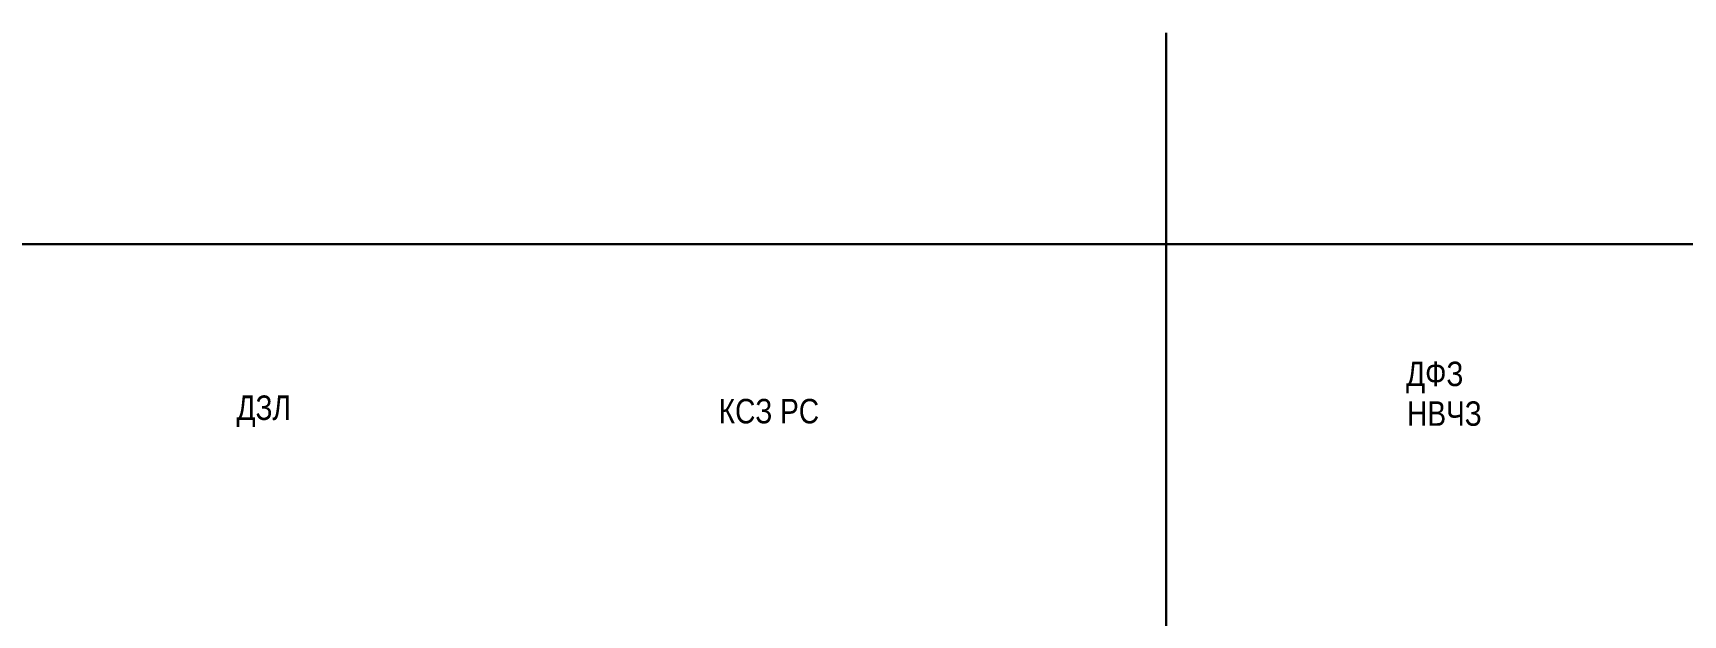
# Model space of a CAD drawing. Header units: millimetres. Extents: x -14593 to 14732, y -17400 to 5232.
# Drawn here: x 3813 to 7180, y 358 to 1546 of the extents above; entities that cross this region are included whole.
import ezdxf

# ---------------------------------------------------------------- set-up
doc = ezdxf.new("R2010")
doc.units = ezdxf.units.MM
doc.layers.add('Основная', color=7, linetype='Continuous', lineweight=30)
doc.styles.add('Narrow', font='ARIALN.TTF')

msp = doc.modelspace()

# ---------------------------------------------------------------- linework, layer by layer
at = {"layer": 'Основная'}
for points in [[(6125, 1546), (6125, -16118)], [(1752, 1115), (12691, 1115)]]:
    msp.add_lwpolyline(points, dxfattribs=at)

# ---------------------------------------------------------------- texts
at = {"layer": 'Основная', "color": 2, "style": 'Narrow'}
for s, p in [('ДФЗ', (6614.5, 825)), ('ДЗЛ', (4228, 756)), ('КСЗ РС', (5212, 749)), ('НВЧЗ', (6616.5, 744))]:
    msp.add_text(s, height=50, dxfattribs=at).set_placement(p)

doc.saveas('drawing.dxf')
